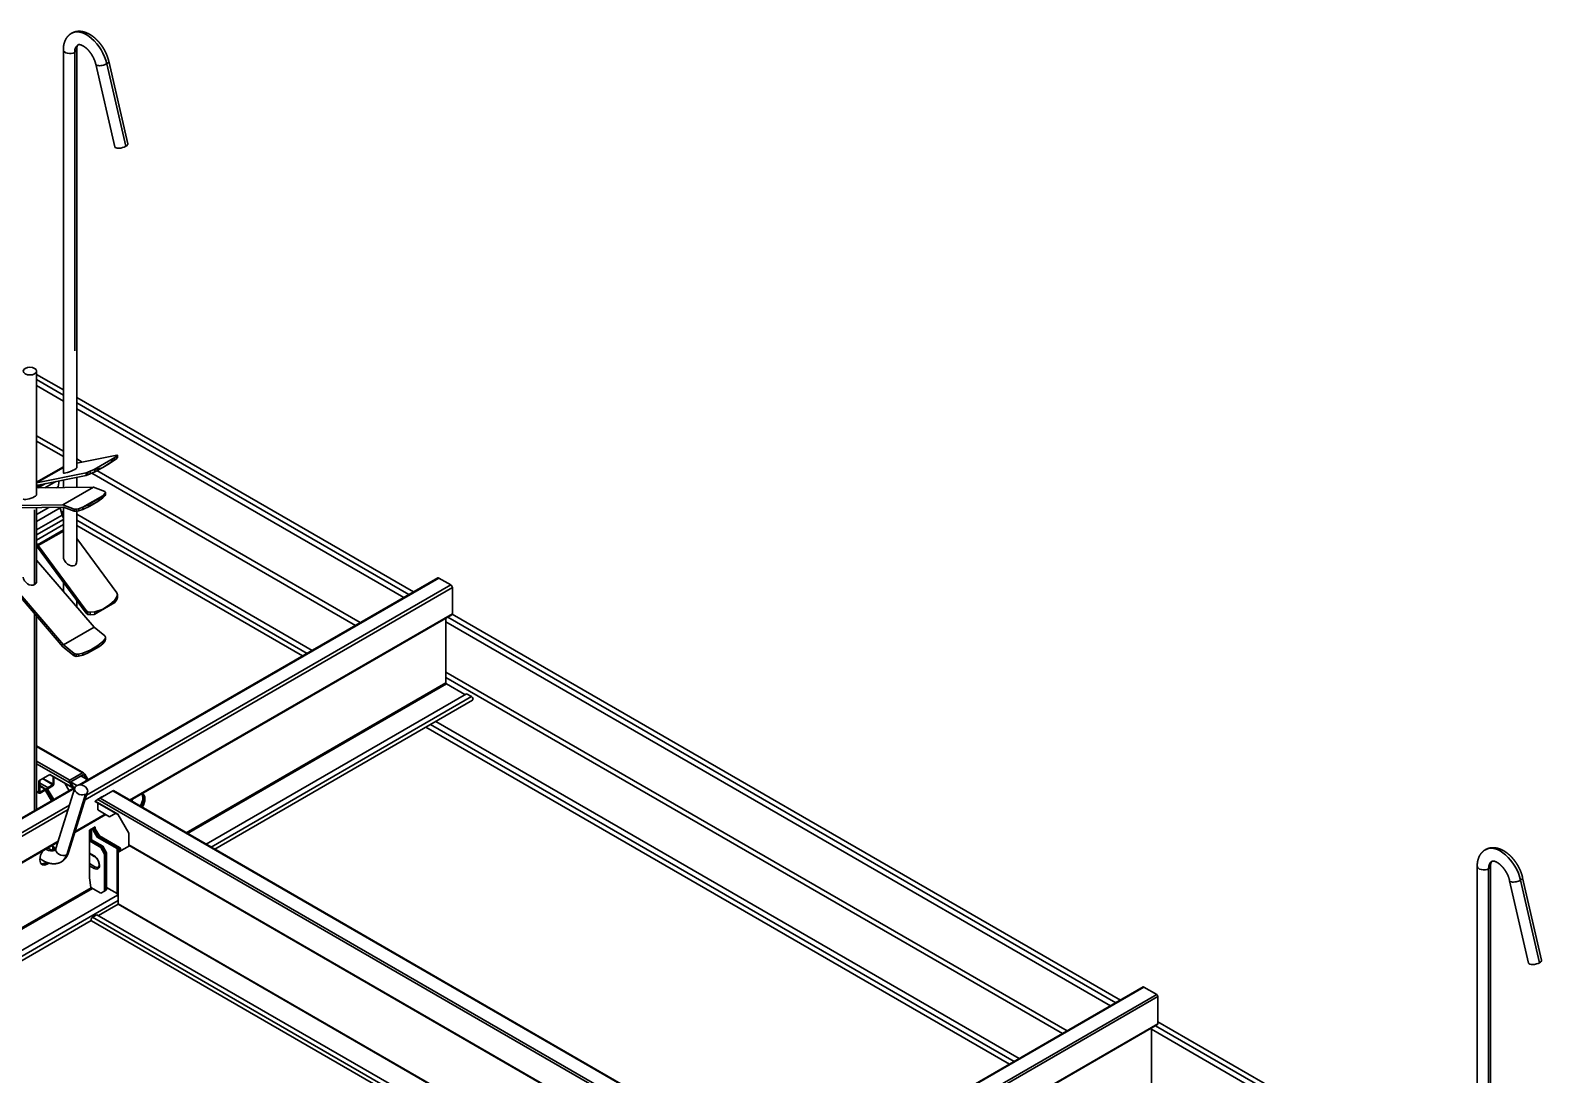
# Model space of a CAD drawing. Header units: millimetres. Extents: x -114 to 1795, y 14 to 1195.
# Drawn here: x 936.9 to 1390.5, y 636.9 to 950.3 of the extents above; entities that cross this region are included whole.
import ezdxf

# ---------------------------------------------------------------- set-up
doc = ezdxf.new("R2010")
doc.units = ezdxf.units.MM
doc.layers.add('AM_VIS', color=7, linetype='Continuous', lineweight=30)

msp = doc.modelspace()

# ---------------------------------------------------------------- linework, layer by layer
at = {"layer": 'AM_VIS'}
for p, q in [((946.87, 817.51), (946.87, 944.49)), ((950.29, 854.18), (950.29, 943.67)), ((950.87, 819.07), (950.87, 944.49)), ((956.61, 940.12), (962.29, 915.37)), ((959.91, 940.26), (965.59, 915.51)), ((960.5, 941.02), (966.19, 916.26)), ((938.85, 848.06), (938.85, 810.96)), ((938.85, 847.09), (946.87, 842.46)), ((938.85, 845.51), (946.87, 840.88)), ((938.85, 843.71), (946.87, 839.08)), ((950.87, 840.15), (1051.93, 781.8)), ((950.87, 838.57), (1050.56, 781.02)), ((950.87, 836.77), (1049, 780.12)), ((946.87, 824.05), (938.85, 828.68)), ((938.85, 827.04), (946.87, 822.41)), ((950.87, 820.42), (962.92, 822.85)), ((952.56, 820.76), (950.87, 821.74)), ((962.36, 822.18), (956.12, 818.58)), ((962.27, 821.99), (960.77, 820.39)), ((960.77, 820.36), (962.27, 821.32)), ((962.36, 822.18), (962.27, 821.99)), ((962.27, 821.99), (962.27, 821.32)), ((962.27, 821.32), (962.94, 821.84)), ((962.94, 822.63), (962.36, 822.18)), ((962.92, 822.85), (963.09, 822.82)), ((963.09, 822.82), (962.94, 822.63)), ((962.94, 822.63), (962.94, 821.84)), ((962.94, 821.84), (963.09, 822.03)), ((963.09, 822.82), (963.09, 822.03)), ((946.87, 819.32), (938.85, 814.69)), ((946.87, 819.18), (938.85, 814.55)), ((953.72, 817.54), (938.85, 814.54)), ((953.72, 816.75), (939.34, 813.85)), ((954.25, 817.71), (953.72, 817.54)), ((953.72, 817.54), (953.72, 816.75)), ((953.72, 816.75), (954.25, 816.92)), ((954.96, 818.02), (954.25, 817.71)), ((954.25, 817.71), (954.25, 816.92)), ((954.25, 816.92), (954.96, 817.23)), ((956.12, 818.58), (954.96, 818.02)), ((954.96, 818.02), (954.96, 817.23)), ((954.96, 817.23), (956.31, 817.88)), ((955.44, 817.46), (1034.57, 771.78)), ((956.31, 818.55), (956.12, 818.58)), ((958.49, 819.04), (956.31, 818.55)), ((956.31, 817.88), (958.49, 819.04)), ((956.31, 818.55), (956.31, 817.88)), ((1035.98, 772.6), (956.95, 818.22)), ((958.68, 819.15), (958.49, 819.04)), ((960.77, 820.39), (958.68, 819.15)), ((958.68, 819.15), (960.77, 820.36)), ((960.77, 820.39), (960.77, 820.36)), ((940.23, 814.03), (938.85, 813.24)), ((939.25, 813.84), (938.85, 813.61)), ((938.85, 813.7), (939.15, 813.82)), ((955.89, 813.23), (938.85, 812.99)), ((939.15, 813.82), (939.34, 813.85)), ((941.54, 814.3), (939.28, 812.99)), ((944.66, 814.93), (941.36, 813.02)), ((945.33, 813.38), (944.8, 813.07)), ((945.33, 813.38), (945.32, 813.08)), ((945.6, 815.12), (945.33, 813.38)), ((955.89, 813.23), (946.7, 807.92)), ((946.87, 813.1), (946.87, 815.37)), ((950.87, 813.16), (950.87, 816.18)), ((955.89, 813.23), (959.36, 811.97)), ((959.36, 811.97), (959.53, 811.74)), ((927.03, 807.64), (946.7, 807.92)), ((950.16, 806.66), (946.7, 807.92)), ((952.75, 807.24), (958.71, 810.68)), ((954.14, 807.85), (952.75, 807.24)), ((952.75, 806.58), (954.84, 807.54)), ((957.71, 809.91), (954.14, 807.85)), ((954.84, 807.62), (954.14, 807.85)), ((954.84, 807.62), (957.21, 808.98)), ((957.21, 808.91), (954.84, 807.54)), ((954.84, 807.54), (954.84, 807.62)), ((957.21, 808.91), (958.71, 810.02)), ((957.71, 809.91), (957.21, 808.98)), ((957.21, 808.98), (957.21, 808.91)), ((958.71, 810.68), (957.71, 809.91)), ((959.38, 811.39), (958.71, 810.68)), ((958.71, 810.02), (959.38, 810.72)), ((958.71, 810.68), (958.71, 810.02)), ((959.53, 811.74), (959.38, 811.39)), ((959.38, 811.39), (959.38, 810.72)), ((959.38, 810.72), (959.53, 811.08)), ((959.53, 811.74), (959.53, 811.08)), ((927.32, 806.91), (946.89, 807.19)), ((938.26, 806.41), (938.26, 784.01)), ((942.47, 807.13), (938.85, 805.04)), ((938.85, 807.08), (938.85, 785.07)), ((945.87, 807.02), (938.85, 802.97)), ((946.52, 804.84), (938.85, 800.41)), ((946.87, 803.57), (938.85, 798.94)), ((945.84, 807.18), (945.87, 807.02)), ((945.87, 807.02), (946.52, 804.84)), ((946.17, 806.02), (946.87, 805.62)), ((946.52, 804.84), (946.87, 803.96)), ((946.83, 804.06), (946.87, 804.04)), ((946.87, 792.45), (946.87, 807.19)), ((946.89, 807.19), (950.16, 806)), ((950.69, 806.64), (950.16, 806.66)), ((950.16, 806.66), (950.16, 806)), ((950.16, 806), (950.69, 805.97)), ((951.4, 806.78), (950.69, 806.64)), ((950.69, 806.64), (950.69, 805.97)), ((950.69, 805.97), (951.4, 806.12)), ((950.87, 790.9), (950.87, 806.01)), ((950.87, 805.1), (1021.58, 764.28)), ((950.87, 803.31), (1020.02, 763.38)), ((952.75, 807.24), (951.4, 806.78)), ((951.4, 806.78), (951.4, 806.12)), ((951.4, 806.12), (952.75, 806.58)), ((952.75, 807.24), (952.75, 806.58)), ((946.87, 802), (938.85, 797.37)), ((946.87, 800.44), (939.15, 795.98)), ((946.87, 800.06), (939.34, 795.71)), ((950.87, 801.73), (1018.66, 762.59)), ((939.15, 795.98), (938.85, 796.44)), ((938.85, 795.59), (953.72, 775.42)), ((939.34, 795.71), (939.15, 795.98)), ((953.72, 776.21), (939.34, 795.71)), ((950.87, 797.85), (962.92, 781.51)), ((938.85, 791.35), (956.08, 771.21)), ((946.7, 765.38), (927.03, 788.37)), ((946.89, 765.9), (927.32, 788.77)), ((946.87, 781.97), (946.87, 784.71)), ((1059.21, 786.01), (951.63, 723.9)), ((1059.55, 785.98), (952.03, 723.9)), ((1059.55, 785.98), (1063.13, 783.91)), ((1063.6, 783.09), (953.39, 719.46)), ((1063.13, 783.91), (953.81, 720.79)), ((962.94, 780.31), (962.27, 779.27)), ((962.92, 781.51), (963.09, 780.94)), ((963.09, 780.94), (962.94, 780.31)), ((962.94, 780.31), (962.94, 779.52)), ((962.94, 779.52), (963.09, 780.15)), ((963.09, 780.94), (963.09, 780.15)), ((1063.6, 783.09), (1063.6, 775.28)), ((950.87, 777.3), (950.87, 779.29)), ((953.72, 776.21), (953.72, 775.42)), ((954.25, 775.84), (953.72, 776.21)), ((954.96, 775.7), (954.25, 775.84)), ((954.25, 775.84), (954.25, 775.05)), ((956.31, 775.83), (954.96, 775.7)), ((954.96, 775.7), (954.96, 774.91)), ((962.36, 778.63), (956.12, 775.02)), ((956.31, 775.16), (958.49, 776.57)), ((958.49, 776.57), (956.31, 775.83)), ((956.31, 775.83), (956.31, 775.16)), ((958.68, 776.67), (958.49, 776.57)), ((960.77, 777.9), (958.68, 776.67)), ((958.68, 776.67), (960.77, 777.88)), ((962.27, 779.27), (960.77, 777.9)), ((960.77, 777.88), (962.27, 778.6)), ((960.77, 777.9), (960.77, 777.88)), ((962.27, 779.27), (962.27, 778.6)), ((962.27, 778.6), (962.36, 778.63)), ((962.36, 778.63), (962.94, 779.52)), ((938.26, 775.25), (938.26, 716.18)), ((938.85, 774.56), (938.85, 716.52)), ((956.08, 771.21), (946.89, 765.9)), ((953.72, 775.42), (954.25, 775.05)), ((954.25, 775.05), (954.96, 774.91)), ((954.96, 774.91), (956.12, 775.02)), ((956.08, 771.21), (959.36, 768.62)), ((956.12, 775.02), (956.31, 775.16)), ((1063.6, 775.28), (966.76, 719.37)), ((1063.46, 774.98), (966.95, 719.26)), ((1061.66, 773.93), (1061.66, 754.52)), ((1061.66, 772.81), (1261.14, 657.64)), ((1062.24, 774.27), (1262.69, 658.54)), ((1063.56, 775.09), (1264.06, 659.33)), ((958.71, 766.92), (957.21, 765.7)), ((959.38, 767.77), (958.71, 766.92)), ((958.71, 766.26), (959.38, 767.1)), ((958.71, 766.92), (958.71, 766.26)), ((959.36, 768.62), (959.53, 768.24)), ((959.53, 768.24), (959.38, 767.77)), ((959.38, 767.77), (959.38, 767.1)), ((959.38, 767.1), (959.53, 767.58)), ((959.53, 768.24), (959.53, 767.58)), ((946.7, 765.38), (950.16, 762.65)), ((950.16, 763.31), (946.89, 765.9)), ((950.69, 763.14), (950.16, 763.31)), ((950.16, 763.31), (950.16, 762.65)), ((950.16, 762.65), (950.69, 762.47)), ((951.4, 763.16), (950.69, 763.14)), ((950.69, 763.14), (950.69, 762.47)), ((950.69, 762.47), (951.4, 762.5)), ((952.75, 763.48), (951.4, 763.16)), ((951.4, 763.16), (951.4, 762.5)), ((951.4, 762.5), (952.75, 762.81)), ((954.93, 764.37), (952.75, 763.48)), ((952.75, 763.48), (952.75, 762.81)), ((952.75, 762.81), (954.14, 763.42)), ((954.14, 763.42), (957.71, 765.48)), ((954.14, 763.42), (954.93, 764.37)), ((955.12, 764.48), (954.93, 764.37)), ((957.21, 765.7), (955.12, 764.48)), ((955.12, 764.48), (957.21, 765.63)), ((957.21, 765.7), (957.21, 765.63)), ((957.21, 765.63), (957.71, 765.48)), ((957.71, 765.48), (958.71, 766.26)), ((1248.12, 650.12), (1061.66, 757.77)), ((1061.66, 754.52), (983.76, 709.55)), ((1061.85, 754.2), (984.14, 709.33)), ((1061.66, 756.14), (1246.7, 649.31)), ((1061.85, 754.2), (1067.38, 751)), ((1067.84, 751.26), (989.68, 706.13)), ((1069.36, 750.39), (991.2, 705.26)), ((1069.69, 749.29), (992.31, 704.62)), ((1069.36, 750.39), (1067.84, 751.26)), ((1055.69, 741.21), (1230.79, 640.12)), ((1057.06, 742), (1232.15, 640.91)), ((1058.61, 742.9), (1233.71, 641.81)), ((952.97, 727.49), (938.85, 735.64)), ((952.62, 727.52), (938.85, 735.47)), ((948.8, 725.32), (938.85, 731.06)), ((948.8, 724.5), (938.85, 730.25)), ((939.54, 725.17), (942.81, 727.06)), ((943.71, 723.97), (940.59, 725.78)), ((943.78, 724.09), (940.73, 725.86)), ((942.81, 727.06), (949.58, 723.16)), ((942.92, 726.95), (949.67, 723.05)), ((943.78, 724.09), (943.78, 726.45)), ((944.06, 726.29), (944.06, 724.26)), ((948.8, 725.32), (952.62, 727.52)), ((952.9, 727.03), (949.08, 724.83)), ((952.13, 726.58), (953.82, 725.61)), ((953.04, 726.95), (952.9, 727.03)), ((953.82, 725.61), (953.04, 726.95)), ((953.33, 727.12), (954.11, 725.77)), ((953.82, 725.61), (954.11, 725.77)), ((950.38, 723.18), (527.37, 478.95)), ((950.27, 722.89), (527.77, 478.95)), ((939.54, 721.64), (938.85, 722.04)), ((939.64, 721.42), (938.85, 721.87)), ((939.54, 721.64), (939.54, 725.17)), ((939.82, 725.33), (939.82, 721.81)), ((942.19, 723.09), (939.82, 724.46)), ((941.66, 722.67), (939.82, 723.73)), ((941.41, 722.65), (939.82, 723.56)), ((939.89, 721.77), (939.82, 721.81)), ((939.89, 721.77), (941.41, 722.65)), ((941.41, 722.32), (939.89, 721.44)), ((941.52, 722.26), (941.41, 722.32)), ((941.47, 722.31), (941.76, 722.48)), ((943.34, 719.11), (941.52, 722.26)), ((941.87, 722.46), (941.76, 722.53)), ((941.8, 722.42), (943.62, 719.27)), ((941.84, 722.52), (942.13, 722.69)), ((943.69, 719.31), (941.87, 722.46)), ((942.16, 722.62), (943.97, 719.48)), ((942.19, 723.09), (943.71, 723.97)), ((943.71, 723.65), (942.19, 722.77)), ((944.62, 704.82), (950.31, 723.01)), ((947.32, 724.41), (948.62, 722.16)), ((948.44, 703.62), (954.13, 721.81)), ((949.58, 723.16), (948.8, 724.5)), ((950.95, 723.71), (949.06, 724.8)), ((950.92, 723.7), (949.06, 724.78)), ((949.08, 724.67), (949.86, 723.32)), ((949.58, 723.16), (949.86, 723.32)), ((961.74, 722.09), (957.92, 719.89)), ((961.74, 722.09), (961.89, 722.18)), ((961.74, 722.09), (1359.11, 492.67)), ((961.89, 722.18), (1359.11, 492.84)), ((948.7, 717.84), (529.55, 475.85)), ((947.89, 702.96), (953.57, 721.15)), ((957.22, 719.48), (956.44, 719.03)), ((956.44, 719.03), (963.2, 715.13)), ((956.46, 718.97), (963.21, 715.07)), ((957.44, 719.72), (957.16, 719.55)), ((957.22, 719.48), (957.92, 719.89)), ((957.22, 719.48), (1359.11, 487.45)), ((957.25, 716.4), (957.25, 718.51)), ((957.58, 719.69), (957.51, 719.73)), ((957.92, 719.89), (1359.11, 488.26)), ((958.24, 720.18), (957.96, 720.02)), ((948.28, 716.51), (529.13, 474.52)), ((959.63, 715.03), (950.33, 709.66)), ((959.43, 715.14), (950.42, 709.94)), ((957.25, 716.4), (960.76, 714.37)), ((960.76, 714.37), (962.59, 715.43)), ((963.2, 715.13), (966.48, 709.45)), ((963.21, 715.07), (963.23, 715.08)), ((954.71, 710.33), (956.47, 711.35)), ((954.71, 696.04), (954.71, 710.33)), ((955.06, 709.91), (954.71, 710.11)), ((954.71, 710.03), (954.99, 709.87)), ((954.99, 709.87), (954.71, 709.7)), ((954.71, 709.7), (954.71, 707.09)), ((954.71, 709.7), (954.71, 709.7)), ((954.8, 710.39), (955.34, 710.07)), ((954.99, 707.25), (954.99, 709.87)), ((955.34, 710.07), (955.06, 709.91)), ((955.06, 709.91), (955.06, 707.3)), ((955.2, 710.15), (955.2, 710.62)), ((955.84, 710.36), (955.29, 710.67)), ((955.34, 707.46), (955.34, 710.07)), ((955.58, 710.83), (956.12, 710.52)), ((956.19, 710.56), (955.65, 710.88)), ((956.12, 710.52), (955.84, 710.36)), ((955.84, 710.36), (957.04, 708.27)), ((955.93, 711.04), (956.47, 710.72)), ((956.12, 711.15), (956.12, 710.93)), ((957.32, 708.44), (956.12, 710.52)), ((956.19, 710.89), (956.19, 711.19)), ((956.47, 710.72), (956.19, 710.56)), ((956.19, 710.56), (957.39, 708.48)), ((956.47, 711.35), (956.47, 710.72)), ((957.68, 708.64), (956.47, 710.72)), ((957.04, 708.27), (957.32, 708.44)), ((957.04, 708.27), (962.98, 704.85)), ((963.26, 705.01), (957.32, 708.44)), ((957.39, 708.48), (957.68, 708.64)), ((957.39, 708.48), (963.49, 704.96)), ((963.77, 705.12), (957.68, 708.64)), ((966.48, 709.45), (966.48, 705.93)), ((945.3, 706.98), (754.62, 596.89)), ((945.22, 706.71), (754.82, 596.78)), ((954.99, 707.25), (954.71, 707.09)), ((954.71, 707.09), (958.1, 705.13)), ((956.09, 702.63), (954.71, 703.43)), ((954.71, 703.3), (956.17, 702.45)), ((958.38, 705.29), (954.99, 707.25)), ((955.34, 707.46), (955.06, 707.3)), ((955.06, 707.3), (958.45, 705.34)), ((958.74, 705.5), (955.34, 707.46)), ((958.38, 705.29), (958.1, 705.13)), ((958.1, 705.13), (959.23, 703.17)), ((959.51, 703.34), (958.38, 705.29)), ((958.74, 705.5), (958.45, 705.34)), ((958.45, 705.34), (959.59, 703.38)), ((959.87, 703.54), (958.74, 705.5)), ((959.23, 703.17), (959.51, 703.34)), ((959.23, 692.07), (959.23, 703.17)), ((959.51, 692.23), (959.51, 703.34)), ((959.87, 703.54), (959.59, 703.38)), ((959.59, 703.38), (959.59, 692.27)), ((959.87, 692.43), (959.87, 703.54)), ((962.98, 704.85), (962.98, 691.29)), ((963.1, 704.68), (963.1, 704.23)), ((963.1, 704.23), (963.1, 690.68)), ((963.33, 690.35), (963.33, 703.91)), ((963.55, 703.78), (963.33, 703.91)), ((963.49, 704.96), (963.49, 704.75)), ((963.5, 704.23), (963.5, 704.68)), ((966.72, 705.62), (963.55, 703.78)), ((963.6, 704.8), (963.6, 704.35)), ((963.6, 704.35), (963.6, 704.08)), ((963.61, 704.07), (963.83, 703.95)), ((963.84, 703.95), (963.84, 704.02)), ((963.9, 703.99), (963.84, 704.02)), ((964, 704.35), (964, 704.8)), ((964.12, 704.19), (964.18, 704.15)), ((966.48, 705.93), (1155.48, 596.81)), ((966.58, 705.7), (1155.34, 596.72)), ((939.97, 701.72), (939.84, 701.8)), ((941.75, 700.69), (941.64, 700.75)), ((956.36, 699.33), (954.71, 700.29)), ((954.71, 700.29), (956.37, 699.33)), ((954.71, 699.65), (956.09, 698.85)), ((956.37, 699.33), (956.36, 699.33)), ((1371.14, 572.56), (1371.14, 699.54)), ((1374.55, 609.23), (1374.55, 698.72)), ((1375.14, 574.12), (1375.14, 699.54)), ((955.13, 693.13), (954.71, 695.99)), ((1380.87, 695.17), (1386.55, 670.42)), ((1384.17, 695.32), (1389.86, 670.56)), ((1384.77, 696.07), (1390.45, 671.31)), ((955.22, 693.07), (771.63, 587.08)), ((955.6, 692.86), (772.01, 586.86)), ((963.1, 690.79), (777.55, 583.66)), ((958.1, 691.41), (955.13, 693.13)), ((959.23, 692.07), (958.1, 691.41)), ((959.51, 692.23), (959.23, 692.07)), ((959.59, 692.27), (959.51, 692.23)), ((959.87, 692.43), (959.59, 692.27)), ((962.98, 691.29), (959.87, 693.09)), ((963.37, 690.33), (963.33, 690.35)), ((963.37, 688.21), (963.37, 690.33)), ((963.37, 689.19), (779.07, 582.78)), ((955.66, 684.21), (956.97, 684.96)), ((956.97, 684.96), (1132.57, 583.58)), ((957.43, 684.7), (963.3, 688.09)), ((963.3, 688.09), (1138.44, 586.97)), ((963.37, 688.21), (1138.58, 587.05)), ((955.24, 683.22), (780.18, 582.14)), ((955.34, 683.11), (1130.16, 582.18)), ((1131.27, 582.82), (955.66, 684.21)), ((1169.77, 604.89), (1270.89, 663.27)), ((1170.13, 604.93), (1271.14, 663.25)), ((1274.95, 661.04), (1271.14, 663.25)), ((1173.94, 602.72), (1274.95, 661.04)), ((1173.94, 601.91), (1275.31, 660.43)), ((1275.31, 652.22), (1275.31, 660.43)), ((1183.1, 598.82), (1275.2, 651.99)), ((1183.21, 599.05), (1275.31, 652.22)), ((1273.36, 631.59), (1273.36, 650.93)), ((1273.36, 650.58), (1359.11, 601.08)), ((1274.62, 651.66), (1359.11, 602.87)), ((1275.31, 652.83), (1359.87, 604.01))]:
    msp.add_line(p, q, dxfattribs=at)
for centre, major_axis, ratio, start_param, end_param in [((953.82, 941.63), (4.5, -7.79), 0.57735, 1.082104, 3.141593), ((948.87, 944.49), (2, 0), 0.57735, 3.141593, 5.497787), ((953.82, 941.63), (2.5, -4.33), 0.57735, 3.141593, 3.926991), ((948.87, 944.49), (2, 0), 0.57735, 5.497787, 6.283185), ((958.55, 940.57), (1.95, 0.45), 0.383322, 3.141593, 3.81685), ((958.55, 940.57), (1.95, 0.45), 0.383322, 3.81685, 5.387647), ((958.55, 940.57), (1.95, 0.45), 0.383322, 5.387647, 6.283185), ((964.24, 915.81), (1.95, 0.45), 0.383322, 5.387647, 6.283185), ((964.24, 915.81), (1.95, 0.45), 0.383322, 3.141593, 5.387647), ((936.85, 848.06), (2, 0), 0.57735, 0.785398, 7.068583), ((948.87, 818.29), (2, 0.8), 0.162502, 3.076409, 5.432603), ((948.87, 818.29), (2, 0.8), 0.162502, 5.432603, 6.218002), ((936.85, 810.37), (1.99, 0.64), 0.257355, 3.059722, 5.415916), ((936.85, 810.37), (1.99, 0.64), 0.257355, 5.415916, 6.201314), ((948.87, 791.67), (1.6, -1.78), 0.673728, 3.786702, 6.142896), ((948.87, 791.67), (1.6, -1.78), 0.673728, 6.142896, 6.928294), ((936.85, 785.66), (1.75, -1.36), 0.709828, 3.645993, 6.002187), ((936.85, 785.66), (1.75, -1.36), 0.709828, 6.002187, 6.787585), ((1059.55, 785.43), (0.334, -0.578), 0.57735, 2.356194, 3.141593), ((1063.13, 783.36), (0.334, -0.578), 0.57735, 0.785398, 2.356194), ((1063.13, 775.56), (0.334, -0.578), 0.57735, 0, 0.785398), ((1061.85, 754.41), (0.134, -0.232), 0.57735, 3.926991, 5.497787), ((1069.36, 749.85), (0.325, -0.563), 0.57735, 0, 2.356194), ((952.97, 726.91), (-0.354, 0.612), 0.57735, 4.712389, 6.283185), ((952.97, 726.91), (-0.071, 0.122), 0.57735, 4.712389, 6.283185), ((939.89, 721.85), (0.25, 0.433), 0.57735, 2.356194, 3.926991), ((939.89, 721.85), (0.05, 0.0866), 0.57735, 2.356194, 3.926991), ((941.41, 722.24), (0.25, 0.433), 0.57735, 5.597963, 7.068583), ((941.41, 722.24), (0.05, 0.0866), 0.57735, 6.021432, 7.068583), ((941.45, 722.22), (-0.071, 0.122), 0.57735, 4.712389, 5.236034), ((941.45, 722.22), (-0.354, 0.612), 0.57735, 4.712389, 4.812564), ((942.19, 722.69), (0.25, 0.433), 0.57735, 0.785398, 2.256019), ((942.23, 722.67), (-0.354, 0.612), 0.57735, 1.470621, 1.570796), ((942.19, 722.69), (0.05, 0.0866), 0.57735, 0.785398, 1.83255), ((942.23, 722.67), (-0.071, 0.122), 0.57735, 1.047151, 1.570796), ((943.71, 724.05), (0.25, 0.433), 0.57735, 3.926991, 5.497787), ((943.71, 724.05), (0.05, 0.0866), 0.57735, 3.926991, 5.497787), ((949.16, 724.71), (-0.354, 0.612), 0.57735, 0, 1.570796), ((949.16, 724.71), (-0.071, 0.122), 0.57735, 0, 1.570796), ((952.22, 722.41), (1.91, -0.6), 0.720924, 2.555485, 5.697078), ((952.22, 722.41), (1.91, -0.6), 0.720924, 5.697078, 8.83867), ((968.42, 718.73), (1.62, 2.81), 0.57735, 4.626802, 6.045011), ((968.71, 718.56), (1.63, 2.81), 0.57735, 4.626802, 6.174184), ((968.78, 718.52), (1.62, 2.81), 0.57735, 4.626802, 6.196047), ((969.06, 718.36), (1.63, 2.81), 0.57735, 4.626802, 6.420499), ((969.06, 718.36), (1.63, 2.81), 0.57735, 1.433483, 1.656383), ((942.12, 702.8), (1.63, 2.81), 0.57735, 1.433483, 2.356194), ((941.8, 708.62), (2.5, -4.33), 0.57735, 5.451295, 6.283185), ((941.48, 703.17), (1.62, 2.81), 0.57735, 5.408403, 6.045011), ((942.12, 702.8), (1.63, 2.81), 0.57735, 5.596016, 6.420499), ((941.77, 703.01), (1.63, 2.81), 0.57735, 5.460248, 6.174184), ((941.84, 702.97), (1.62, 2.81), 0.57735, 5.47789, 6.196047), ((946.53, 704.22), (1.91, -0.6), 0.720924, 3.141593, 5.697078), ((946.53, 704.22), (1.91, -0.6), 0.720924, 5.697078, 6.283185), ((962.7, 704.68), (0.4, 0), 0.57735, 0, 0.785398), ((963.9, 704.23), (0.8, 0), 0.57735, 3.141593, 3.926991), ((962.7, 704.68), (0.8, 0), 0.57735, 0, 0.785398), ((963.2, 704.8), (0.4, 0), 0.57735, 0, 0.785398), ((963.9, 704.23), (0.4, 0), 0.57735, 3.141593, 3.926991), ((964.4, 704.35), (0.8, 0), 0.57735, 3.141593, 3.926991), ((963.2, 704.8), (0.8, 0), 0.57735, 0, 0.785398), ((964.4, 704.35), (0.4, 0), 0.57735, 3.141593, 3.926991), ((966.83, 706.13), (0.25, 0.433), 0.57735, 2.356194, 3.141593), ((1378.08, 696.68), (4.5, -7.79), 0.57735, 1.082104, 3.141593), ((942.12, 702.8), (1.63, 2.81), 0.57735, 2.356194, 4.110761), ((941.48, 703.17), (1.62, 2.81), 0.57735, 3.33868, 4.050054), ((941.77, 703.01), (1.63, 2.81), 0.57735, 3.250594, 4.072272), ((941.84, 702.97), (1.62, 2.81), 0.57735, 3.228731, 4.078979), ((941.8, 708.62), (4.5, -7.79), 0.57735, 0, 0.488692), ((956.36, 702.79), (0.195, 0.338), 0.57735, 2.356194, 3.141593), ((956.09, 700.74), (1.16, -2), 0.57735, 5.497787, 8.63938), ((956.36, 699.01), (0.195, 0.338), 0.57735, 0.785398, 2.356194), ((956.36, 700.9), (0.96, -1.67), 0.57735, 5.497787, 6.283185), ((956.37, 700.91), (0.96, -1.67), 0.57735, 5.497787, 6.279038), ((1373.14, 699.54), (2, 0), 0.57735, 3.141593, 5.497787), ((1378.08, 696.68), (2.5, -4.33), 0.57735, 3.141593, 3.926991), ((1373.14, 699.54), (2, 0), 0.57735, 5.497787, 6.283185), ((1382.82, 695.62), (1.95, 0.45), 0.383322, 3.141593, 3.81685), ((1382.82, 695.62), (1.95, 0.45), 0.383322, 3.81685, 5.387647), ((1382.82, 695.62), (1.95, 0.45), 0.383322, 5.387647, 6.283185), ((962.7, 691.13), (0.4, 0), 0.57735, 0, 0.785398), ((963.9, 690.68), (0.8, 0), 0.57735, 3.141593, 3.926991), ((963.3, 688.17), (0.05, 0.0866), 0.57735, 3.926991, 5.497787), ((955.66, 683.68), (0.325, 0.563), 0.57735, 0.785398, 3.141593), ((1388.5, 670.86), (1.95, 0.45), 0.383322, 5.387647, 6.283185), ((1388.5, 670.86), (1.95, 0.45), 0.383322, 3.141593, 5.387647), ((1271.14, 662.84), (0.25, -0.433), 0.57735, 2.356194, 3.141593), ((1274.95, 660.63), (0.25, -0.433), 0.57735, 0.785398, 2.356194), ((1274.95, 652.43), (0.25, -0.433), 0.57735, 0, 0.785398)]:
    msp.add_ellipse(centre, major_axis=major_axis, ratio=ratio, start_param=start_param, end_param=end_param, dxfattribs=at)
for points, degree, knots in [([(946.87, 944.49), (946.87, 944.65), (946.88, 944.82), (946.89, 944.99), (946.9, 945.15), (946.91, 945.32), (946.93, 945.48), (946.95, 945.64), (946.98, 945.8), (947.01, 945.96), (947.04, 946.12), (947.08, 946.28), (947.12, 946.44), (947.17, 946.6), (947.22, 946.75), (947.27, 946.9), (947.33, 947.06), (947.39, 947.21), (947.46, 947.36), (947.53, 947.5), (947.61, 947.65), (947.69, 947.79), (947.76, 947.91), (947.84, 948.03), (947.93, 948.15), (948.01, 948.27), (948.1, 948.38), (948.2, 948.49), (948.29, 948.6), (948.39, 948.71), (948.5, 948.81), (948.61, 948.91), (948.72, 949), (948.83, 949.1), (948.95, 949.18), (949.07, 949.27), (949.19, 949.35), (949.32, 949.42)], 1, [4.712389, 4.712389, 4.7348289, 4.7572689, 4.7797088, 4.8021488, 4.8245887, 4.8470287, 4.8694686, 4.8919086, 4.9143485, 4.9367885, 4.9592284, 4.9816684, 5.0041083, 5.0265482, 5.0489882, 5.0714281, 5.0938681, 5.116308, 5.138748, 5.1611879, 5.1836279, 5.2032628, 5.2228978, 5.2425327, 5.2621677, 5.2818026, 5.3014376, 5.3210726, 5.3407075, 5.3603425, 5.3799774, 5.3996124, 5.4192473, 5.4388823, 5.4585172, 5.4781522, 5.4977871, 5.4977871]), ([(949.32, 949.42), (949.45, 949.49), (949.58, 949.56), (949.71, 949.62), (949.84, 949.68), (949.98, 949.73), (950.11, 949.78), (950.25, 949.82), (950.39, 949.86), (950.53, 949.9), (950.67, 949.93), (950.81, 949.95), (950.95, 949.98), (951.1, 949.99), (951.24, 950.01), (951.38, 950.01), (951.53, 950.02), (951.67, 950.02), (951.81, 950.02), (951.96, 950.01), (952.1, 950), (952.24, 949.98), (952.38, 949.96), (952.52, 949.94), (952.67, 949.91), (952.8, 949.88), (952.96, 949.85), (953.12, 949.8), (953.28, 949.76), (953.43, 949.71), (953.59, 949.66), (953.74, 949.6), (953.89, 949.54), (954.04, 949.47), (954.19, 949.4), (954.34, 949.33), (954.49, 949.26), (954.64, 949.18), (954.78, 949.1), (954.93, 949.02), (955.09, 948.92), (955.25, 948.81), (955.41, 948.71), (955.57, 948.6), (955.72, 948.48), (955.88, 948.36), (956.03, 948.24), (956.18, 948.12), (956.33, 947.99), (956.48, 947.86), (956.63, 947.73), (956.77, 947.59), (956.91, 947.45), (957.05, 947.31), (957.19, 947.16), (957.33, 947.01), (957.47, 946.86), (957.6, 946.71), (957.73, 946.55), (957.86, 946.39), (957.99, 946.23), (958.11, 946.07), (958.24, 945.9), (958.36, 945.74), (958.48, 945.57), (958.59, 945.4), (958.7, 945.22), (958.82, 945.05), (958.92, 944.87), (959.03, 944.7), (959.13, 944.52), (959.23, 944.34), (959.33, 944.16), (959.42, 943.97), (959.51, 943.79), (959.6, 943.61), (959.68, 943.42), (959.77, 943.23), (959.85, 943.05), (959.92, 942.86), (960, 942.67), (960.07, 942.48), (960.13, 942.3), (960.19, 942.12), (960.25, 941.93), (960.31, 941.75), (960.36, 941.57), (960.41, 941.38), (960.46, 941.2), (960.5, 941.02)], 1, [5.497787, 5.497787, 5.517139, 5.536491, 5.555842, 5.575194, 5.594546, 5.613898, 5.633249, 5.652601, 5.671953, 5.691305, 5.710656, 5.730008, 5.749664, 5.76932, 5.788975, 5.808631, 5.828287, 5.847942, 5.867598, 5.887254, 5.906909, 5.926565, 5.946221, 5.965876, 5.985532, 6.007964, 6.030396, 6.052828, 6.07526, 6.097692, 6.120124, 6.142556, 6.164988, 6.18742, 6.209853, 6.232285, 6.254717, 6.277149, 6.299581, 6.324998, 6.350416, 6.375834, 6.401252, 6.42667, 6.452087, 6.477505, 6.502923, 6.528341, 6.553759, 6.579176, 6.604594, 6.630012, 6.65543, 6.680892, 6.706353, 6.731815, 6.757277, 6.782739, 6.808201, 6.833662, 6.859124, 6.884586, 6.910048, 6.93551, 6.960972, 6.986433, 7.011895, 7.037073, 7.062251, 7.087428, 7.112606, 7.137784, 7.162962, 7.188139, 7.213317, 7.238495, 7.263673, 7.28885, 7.314028, 7.339206, 7.364384, 7.388495, 7.412607, 7.436718, 7.46083, 7.484941, 7.509053, 7.533164, 7.557276, 7.557276]), ([(950.87, 944.49), (950.87, 944.59), (950.88, 944.69), (950.88, 944.79), (950.89, 944.88), (950.9, 944.97), (950.91, 945.05), (950.92, 945.13), (950.94, 945.21), (950.95, 945.28), (950.97, 945.35), (950.99, 945.42), (951.01, 945.48), (951.03, 945.53), (951.05, 945.58), (951.07, 945.63), (951.09, 945.68), (951.11, 945.72), (951.13, 945.75), (951.15, 945.78), (951.17, 945.81), (951.19, 945.84), (951.21, 945.86), (951.22, 945.88), (951.24, 945.9), (951.26, 945.91), (951.27, 945.93), (951.29, 945.94), (951.31, 945.95), (951.32, 945.96)], 1, [4.712389, 4.712389, 4.7385689, 4.7647489, 4.7909288, 4.8171087, 4.8432887, 4.8694686, 4.8956486, 4.9218285, 4.9480084, 4.9741884, 5.0003683, 5.0265482, 5.0527282, 5.0789081, 5.1050881, 5.131268, 5.1574479, 5.1836279, 5.2098078, 5.2359878, 5.2621677, 5.2883476, 5.3145276, 5.3407075, 5.3721234, 5.4035394, 5.4349553, 5.4663712, 5.4977871, 5.4977871]), ([(951.32, 945.96), (951.36, 945.98), (951.4, 945.99), (951.46, 946.01), (951.54, 946.02), (951.64, 946.02), (951.77, 946.01), (951.82, 946), (951.89, 945.99), (951.95, 945.98), (952.02, 945.96), (952.09, 945.94), (952.17, 945.91), (952.24, 945.89), (952.33, 945.86), (952.41, 945.82), (952.5, 945.78), (952.58, 945.74), (952.66, 945.7), (952.75, 945.65), (952.84, 945.6), (952.93, 945.55), (953.02, 945.49), (953.11, 945.43), (953.2, 945.37), (953.29, 945.3), (953.39, 945.23), (953.49, 945.16), (953.59, 945.08), (953.69, 944.99), (953.79, 944.91), (953.88, 944.81), (953.98, 944.72), (954.08, 944.62), (954.18, 944.52), (954.28, 944.42), (954.38, 944.32), (954.47, 944.21), (954.56, 944.11), (954.65, 944), (954.74, 943.89), (954.83, 943.78), (954.92, 943.67), (955, 943.55), (955.09, 943.44), (955.17, 943.32), (955.25, 943.2), (955.33, 943.07), (955.41, 942.95), (955.49, 942.82), (955.56, 942.69), (955.64, 942.56), (955.71, 942.43), (955.78, 942.3), (955.85, 942.17), (955.92, 942.03), (955.98, 941.9), (956.04, 941.77), (956.1, 941.63), (956.16, 941.5), (956.21, 941.36), (956.27, 941.23), (956.31, 941.1), (956.36, 940.96), (956.41, 940.83), (956.45, 940.7), (956.49, 940.57), (956.53, 940.44), (956.56, 940.31), (956.59, 940.18), (956.61, 940.12)], 1, [5.497787, 5.497787, 5.566437, 5.635086, 5.703736, 5.772386, 5.841035, 5.909685, 5.937261, 5.964837, 5.992413, 6.019989, 6.047565, 6.075142, 6.102718, 6.130294, 6.15787, 6.185446, 6.211042, 6.236638, 6.262234, 6.28783, 6.313426, 6.339022, 6.364618, 6.390214, 6.41581, 6.441406, 6.467995, 6.494584, 6.521172, 6.547761, 6.57435, 6.600938, 6.627527, 6.654116, 6.680705, 6.707293, 6.732412, 6.757531, 6.78265, 6.807769, 6.832887, 6.858006, 6.883125, 6.908244, 6.933362, 6.958481, 6.9836, 7.009191, 7.034782, 7.060374, 7.085965, 7.111556, 7.137147, 7.162739, 7.18833, 7.213921, 7.239512, 7.265104, 7.290574, 7.316045, 7.341515, 7.366986, 7.392457, 7.417927, 7.443398, 7.468868, 7.494339, 7.519809, 7.54528, 7.557276, 7.557276]), ([(942.92, 726.95), (942.91, 726.95), (942.9, 726.96), (942.86, 726.98), (942.85, 727), (942.83, 727.02), (942.82, 727.03), (942.82, 727.05), (942.81, 727.05), (942.81, 727.06)], 3, [0.899618, 0.899618, 0.899618, 0.899618, 0.9170044, 0.9170044, 0.9585022, 0.9585022, 0.9792511, 0.9792511, 1, 1, 1, 1]), ([(954, 725.27), (954.02, 725.33), (954.03, 725.39), (954.06, 725.52), (954.08, 725.58), (954.09, 725.67), (954.1, 725.69), (954.1, 725.72), (954.1, 725.73), (954.1, 725.75), (954.11, 725.76), (954.11, 725.77)], 3, [0.7757608, 0.7757608, 0.7757608, 0.7757608, 0.8340087, 0.8340087, 0.9170044, 0.9170044, 0.9585022, 0.9585022, 0.9792511, 0.9792511, 1, 1, 1, 1]), ([(949.97, 722.94), (949.91, 722.96), (949.86, 722.97), (949.74, 723.02), (949.68, 723.04), (949.62, 723.08), (949.61, 723.1), (949.59, 723.13), (949.58, 723.14), (949.58, 723.16)], 3, [0.7757608, 0.7757608, 0.7757608, 0.7757608, 0.8340087, 0.8340087, 0.9170044, 0.9170044, 0.9585022, 0.9585022, 1, 1, 1, 1]), ([(950.26, 723.1), (950.19, 723.12), (950.14, 723.14), (950.02, 723.18), (949.96, 723.2), (949.9, 723.25), (949.89, 723.26), (949.87, 723.28), (949.87, 723.29), (949.86, 723.3), (949.86, 723.31), (949.86, 723.32)], 3, [0.7757608, 0.7757608, 0.7757608, 0.7757608, 0.8340087, 0.8340087, 0.9170044, 0.9170044, 0.9585022, 0.9585022, 0.9792511, 0.9792511, 1, 1, 1, 1]), ([(953.72, 725.1), (953.73, 725.16), (953.75, 725.22), (953.78, 725.35), (953.8, 725.42), (953.81, 725.5), (953.82, 725.53), (953.82, 725.57), (953.82, 725.59), (953.82, 725.61)], 3, [0.7757608, 0.7757608, 0.7757608, 0.7757608, 0.8340087, 0.8340087, 0.9170044, 0.9170044, 0.9585022, 0.9585022, 1, 1, 1, 1]), ([(956.46, 718.97), (956.46, 718.97), (956.46, 718.97), (956.45, 718.98), (956.45, 718.98), (956.44, 719), (956.44, 719), (956.44, 719.02), (956.44, 719.02), (956.44, 719.03)], 3, [0.899618, 0.899618, 0.899618, 0.899618, 0.9170044, 0.9170044, 0.9585022, 0.9585022, 0.9792511, 0.9792511, 1, 1, 1, 1]), ([(957.16, 719.55), (957.13, 719.54), (957.09, 719.5), (956.98, 719.41), (956.92, 719.34), (956.85, 719.27), (956.85, 719.27), (956.85, 719.27)], 3, [0.2113249, 0.2113249, 0.2113249, 0.2113249, 0.3323425, 0.3323425, 0.4976429, 0.4976429, 0.5, 0.5, 0.5, 0.5]), ([(957.51, 719.73), (957.5, 719.74), (957.49, 719.74), (957.44, 719.72), (957.38, 719.68), (957.27, 719.57), (957.2, 719.5), (957.13, 719.43), (957.13, 719.43), (957.13, 719.43)], 3, [0.100382, 0.100382, 0.100382, 0.100382, 0.1679531, 0.1679531, 0.3323425, 0.3323425, 0.4976429, 0.4976429, 0.5, 0.5, 0.5, 0.5]), ([(957.61, 719.71), (957.61, 719.71), (957.61, 719.72), (957.61, 719.74), (957.62, 719.75), (957.63, 719.77), (957.65, 719.79), (957.71, 719.85), (957.76, 719.9), (957.98, 720.03), (958.17, 720.14), (958.62, 720.36), (958.88, 720.47), (959.14, 720.59), (959.14, 720.59), (959.14, 720.59)], 3, [0, 0, 0, 0, 0.0209941, 0.0209941, 0.0419883, 0.0419883, 0.0839766, 0.0839766, 0.1679531, 0.1679531, 0.3323425, 0.3323425, 0.4976429, 0.4976429, 0.5, 0.5, 0.5, 0.5]), ([(958.24, 720.18), (958.37, 720.25), (958.52, 720.33), (958.91, 720.52), (959.16, 720.64), (959.42, 720.75), (959.42, 720.76), (959.43, 720.76)], 3, [0.2113249, 0.2113249, 0.2113249, 0.2113249, 0.3323425, 0.3323425, 0.4976429, 0.4976429, 0.5, 0.5, 0.5, 0.5]), ([(963.21, 715.07), (963.21, 715.07), (963.21, 715.07), (963.21, 715.07), (963.21, 715.08), (963.2, 715.09), (963.2, 715.1), (963.2, 715.11), (963.2, 715.12), (963.2, 715.13)], 3, [0.880792, 0.880792, 0.880792, 0.880792, 0.9170044, 0.9170044, 0.9585022, 0.9585022, 0.9792511, 0.9792511, 1, 1, 1, 1]), ([(942.26, 705), (942.26, 705), (942.36, 704.92), (942.46, 704.85), (942.56, 704.79), (942.65, 704.73), (942.75, 704.67), (942.84, 704.62), (942.93, 704.57), (943.02, 704.52), (943.1, 704.48), (943.18, 704.44), (943.26, 704.41), (943.34, 704.38), (943.41, 704.35), (943.49, 704.33), (943.55, 704.31), (943.62, 704.29), (943.68, 704.27), (943.74, 704.26), (943.8, 704.25), (943.86, 704.24), (943.91, 704.24), (943.96, 704.24), (944, 704.23), (944.04, 704.23), (944.08, 704.24), (944.11, 704.24), (944.14, 704.24), (944.17, 704.25), (944.2, 704.25), (944.22, 704.26), (944.25, 704.27), (944.27, 704.28), (944.28, 704.28), (944.3, 704.29)], 1, [2.9907354, 2.9907354, 2.9923269, 3.0191163, 3.0459058, 3.0726952, 3.0994846, 3.126274, 3.1530635, 3.1798529, 3.2066423, 3.2323152, 3.2579881, 3.283661, 3.3093339, 3.3350068, 3.3606797, 3.3863526, 3.4120255, 3.4376984, 3.4633713, 3.4899506, 3.51653, 3.5431093, 3.5696886, 3.5962679, 3.6228473, 3.6494266, 3.6760059, 3.7025852, 3.7291646, 3.7621356, 3.7951067, 3.8280777, 3.8610487, 3.8940198, 3.9269908, 3.9269908]), ([(944.3, 704.29), (944.32, 704.31), (944.35, 704.33), (944.37, 704.34), (944.39, 704.36), (944.41, 704.38), (944.43, 704.41), (944.45, 704.44), (944.47, 704.48), (944.49, 704.51), (944.51, 704.54), (944.53, 704.58), (944.55, 704.62), (944.57, 704.66), (944.59, 704.71), (944.61, 704.76), (944.62, 704.82)], 1, [3.9269908, 3.9269908, 3.97586, 4.0247293, 4.0573087, 4.0898882, 4.1224677, 4.1550472, 4.1876267, 4.2202061, 4.2446407, 4.2690754, 4.29351, 4.3179446, 4.3423792, 4.3668138, 4.3912484, 4.415683, 4.415683]), ([(1371.14, 699.54), (1371.14, 699.71), (1371.14, 699.87), (1371.15, 700.04), (1371.16, 700.2), (1371.18, 700.37), (1371.2, 700.53), (1371.22, 700.69), (1371.24, 700.85), (1371.27, 701.01), (1371.31, 701.17), (1371.34, 701.33), (1371.39, 701.49), (1371.43, 701.65), (1371.48, 701.8), (1371.54, 701.96), (1371.59, 702.11), (1371.66, 702.26), (1371.72, 702.41), (1371.8, 702.55), (1371.87, 702.7), (1371.95, 702.84), (1372.03, 702.96), (1372.11, 703.08), (1372.19, 703.2), (1372.28, 703.32), (1372.37, 703.43), (1372.46, 703.54), (1372.56, 703.65), (1372.66, 703.76), (1372.76, 703.86), (1372.87, 703.96), (1372.98, 704.05), (1373.1, 704.15), (1373.21, 704.23), (1373.33, 704.32), (1373.46, 704.4), (1373.58, 704.47)], 1, [4.712389, 4.712389, 4.7348289, 4.7572689, 4.7797088, 4.8021488, 4.8245887, 4.8470287, 4.8694686, 4.8919086, 4.9143485, 4.9367885, 4.9592284, 4.9816684, 5.0041083, 5.0265482, 5.0489882, 5.0714281, 5.0938681, 5.116308, 5.138748, 5.1611879, 5.1836279, 5.2032628, 5.2228978, 5.2425327, 5.2621677, 5.2818026, 5.3014376, 5.3210726, 5.3407075, 5.3603425, 5.3799774, 5.3996124, 5.4192473, 5.4388823, 5.4585172, 5.4781522, 5.4977871, 5.4977871]), ([(1373.58, 704.47), (1373.71, 704.55), (1373.84, 704.61), (1373.97, 704.67), (1374.11, 704.73), (1374.24, 704.78), (1374.38, 704.83), (1374.51, 704.88), (1374.65, 704.91), (1374.79, 704.95), (1374.93, 704.98), (1375.07, 705.01), (1375.22, 705.03), (1375.36, 705.04), (1375.5, 705.06), (1375.65, 705.07), (1375.79, 705.07), (1375.94, 705.07), (1376.08, 705.07), (1376.22, 705.06), (1376.36, 705.05), (1376.51, 705.03), (1376.65, 705.01), (1376.79, 704.99), (1376.93, 704.96), (1377.07, 704.93), (1377.23, 704.9), (1377.38, 704.86), (1377.54, 704.81), (1377.7, 704.76), (1377.85, 704.71), (1378, 704.65), (1378.16, 704.59), (1378.31, 704.52), (1378.46, 704.46), (1378.61, 704.38), (1378.75, 704.31), (1378.9, 704.23), (1379.05, 704.15), (1379.19, 704.07), (1379.35, 703.97), (1379.51, 703.86), (1379.67, 703.76), (1379.83, 703.65), (1379.99, 703.53), (1380.14, 703.42), (1380.29, 703.3), (1380.45, 703.17), (1380.6, 703.04), (1380.74, 702.91), (1380.89, 702.78), (1381.03, 702.64), (1381.18, 702.5), (1381.32, 702.36), (1381.46, 702.21), (1381.6, 702.07), (1381.73, 701.91), (1381.86, 701.76), (1382, 701.6), (1382.13, 701.45), (1382.25, 701.28), (1382.38, 701.12), (1382.5, 700.96), (1382.62, 700.79), (1382.74, 700.62), (1382.86, 700.45), (1382.97, 700.27), (1383.08, 700.1), (1383.19, 699.92), (1383.29, 699.75), (1383.39, 699.57), (1383.49, 699.39), (1383.59, 699.21), (1383.68, 699.03), (1383.77, 698.84), (1383.86, 698.66), (1383.95, 698.47), (1384.03, 698.29), (1384.11, 698.1), (1384.19, 697.91), (1384.26, 697.72), (1384.33, 697.53), (1384.4, 697.35), (1384.46, 697.17), (1384.52, 696.98), (1384.57, 696.8), (1384.63, 696.62), (1384.68, 696.43), (1384.72, 696.25), (1384.77, 696.07)], 1, [5.497787, 5.497787, 5.517139, 5.536491, 5.555842, 5.575194, 5.594546, 5.613898, 5.633249, 5.652601, 5.671953, 5.691305, 5.710656, 5.730008, 5.749664, 5.76932, 5.788975, 5.808631, 5.828287, 5.847942, 5.867598, 5.887254, 5.906909, 5.926565, 5.946221, 5.965876, 5.985532, 6.007964, 6.030396, 6.052828, 6.07526, 6.097692, 6.120124, 6.142556, 6.164988, 6.18742, 6.209853, 6.232285, 6.254717, 6.277149, 6.299581, 6.324998, 6.350416, 6.375834, 6.401252, 6.42667, 6.452087, 6.477505, 6.502923, 6.528341, 6.553759, 6.579176, 6.604594, 6.630012, 6.65543, 6.680892, 6.706353, 6.731815, 6.757277, 6.782739, 6.808201, 6.833662, 6.859124, 6.884586, 6.910048, 6.93551, 6.960972, 6.986433, 7.011895, 7.037073, 7.062251, 7.087428, 7.112606, 7.137784, 7.162962, 7.188139, 7.213317, 7.238495, 7.263673, 7.28885, 7.314028, 7.339206, 7.364384, 7.388495, 7.412607, 7.436718, 7.46083, 7.484941, 7.509053, 7.533164, 7.557276, 7.557276]), ([(939.84, 701.82), (939.85, 701.81), (940, 701.69), (940.16, 701.58), (940.32, 701.47), (940.48, 701.37), (940.65, 701.27), (940.81, 701.17), (940.98, 701.08), (941.14, 700.99), (941.31, 700.9), (941.48, 700.82), (941.66, 700.75), (941.83, 700.68), (942, 700.61), (942.18, 700.55), (942.34, 700.49), (942.51, 700.45), (942.68, 700.4), (942.84, 700.36), (943.01, 700.33), (943.18, 700.3), (943.35, 700.28), (943.52, 700.26), (943.7, 700.24), (943.87, 700.24), (944.04, 700.23), (944.22, 700.24), (944.39, 700.25), (944.57, 700.26), (944.72, 700.28), (944.87, 700.31), (945.01, 700.34), (945.16, 700.37), (945.31, 700.41), (945.46, 700.46), (945.6, 700.51), (945.75, 700.56), (945.89, 700.62), (946.03, 700.68), (946.17, 700.75), (946.3, 700.83)], 1, [2.988443, 2.988443, 2.989565, 3.015186, 3.0408069, 3.0664279, 3.0920488, 3.1176698, 3.1432908, 3.1689117, 3.1945327, 3.2201537, 3.2457746, 3.2713956, 3.2970165, 3.3226375, 3.3482585, 3.3719936, 3.3957287, 3.4194638, 3.4431989, 3.466934, 3.4906691, 3.5144042, 3.5381393, 3.5618744, 3.5856095, 3.6093446, 3.6330797, 3.6568148, 3.6805499, 3.7010866, 3.7216234, 3.7421601, 3.7626968, 3.7832336, 3.8037703, 3.8243071, 3.8448438, 3.8653806, 3.8859173, 3.9064541, 3.9269908, 3.9269908]), ([(956.17, 702.45), (956.22, 702.42), (956.28, 702.38), (956.33, 702.35), (956.39, 702.3), (956.45, 702.26), (956.5, 702.21), (956.56, 702.16), (956.62, 702.11), (956.67, 702.05), (956.73, 701.99), (956.79, 701.93), (956.84, 701.87), (956.89, 701.8), (956.94, 701.73), (957, 701.66), (957.05, 701.59), (957.1, 701.52), (957.14, 701.44), (957.19, 701.36), (957.23, 701.29), (957.27, 701.21), (957.31, 701.13), (957.35, 701.05), (957.38, 700.97), (957.41, 700.89), (957.44, 700.81), (957.47, 700.73), (957.5, 700.65), (957.52, 700.57), (957.54, 700.49), (957.56, 700.41), (957.57, 700.34), (957.58, 700.26), (957.59, 700.19), (957.6, 700.12), (957.61, 700.05), (957.61, 699.99), (957.61, 699.92), (957.61, 699.86), (957.6, 699.8), (957.59, 699.75), (957.59, 699.69), (957.58, 699.64), (957.56, 699.59), (957.55, 699.55), (957.53, 699.51), (957.52, 699.47), (957.5, 699.43), (957.48, 699.4), (957.46, 699.36), (957.43, 699.33), (957.41, 699.3), (957.38, 699.27), (957.35, 699.25), (957.32, 699.23)], 1, [0, 0, 0.04095, 0.081901, 0.122851, 0.163802, 0.204752, 0.245703, 0.286653, 0.328453, 0.370253, 0.412053, 0.453852, 0.495652, 0.537452, 0.579252, 0.621713, 0.664175, 0.706636, 0.749098, 0.791559, 0.834021, 0.876482, 0.919058, 0.961633, 1.004208, 1.046783, 1.089359, 1.131934, 1.174509, 1.216614, 1.258719, 1.300823, 1.342928, 1.385033, 1.427138, 1.469242, 1.510456, 1.551669, 1.592882, 1.634096, 1.675309, 1.716523, 1.757736, 1.798843, 1.83995, 1.881057, 1.922164, 1.963271, 2.004378, 2.045485, 2.09727, 2.149055, 2.20084, 2.252625, 2.30441, 2.356194, 2.356194]), ([(1375.14, 699.54), (1375.14, 699.64), (1375.14, 699.74), (1375.15, 699.84), (1375.15, 699.93), (1375.16, 700.02), (1375.17, 700.1), (1375.19, 700.18), (1375.2, 700.26), (1375.22, 700.33), (1375.24, 700.4), (1375.25, 700.47), (1375.27, 700.53), (1375.29, 700.58), (1375.31, 700.64), (1375.33, 700.68), (1375.35, 700.73), (1375.38, 700.77), (1375.4, 700.8), (1375.42, 700.83), (1375.43, 700.86), (1375.45, 700.89), (1375.47, 700.91), (1375.49, 700.93), (1375.5, 700.95), (1375.52, 700.96), (1375.54, 700.98), (1375.55, 700.99), (1375.57, 701), (1375.58, 701.01)], 1, [4.712389, 4.712389, 4.7385689, 4.7647489, 4.7909288, 4.8171087, 4.8432887, 4.8694686, 4.8956486, 4.9218285, 4.9480084, 4.9741884, 5.0003683, 5.0265482, 5.0527282, 5.0789081, 5.1050881, 5.131268, 5.1574479, 5.1836279, 5.2098078, 5.2359878, 5.2621677, 5.2883476, 5.3145276, 5.3407075, 5.3721234, 5.4035394, 5.4349553, 5.4663712, 5.4977871, 5.4977871]), ([(1375.58, 701.01), (1375.62, 701.03), (1375.67, 701.05), (1375.73, 701.06), (1375.8, 701.07), (1375.91, 701.07), (1376.03, 701.06), (1376.09, 701.05), (1376.15, 701.04), (1376.21, 701.03), (1376.28, 701.01), (1376.35, 700.99), (1376.43, 700.97), (1376.51, 700.94), (1376.59, 700.91), (1376.67, 700.87), (1376.76, 700.83), (1376.84, 700.79), (1376.93, 700.75), (1377.01, 700.7), (1377.1, 700.65), (1377.19, 700.6), (1377.28, 700.54), (1377.37, 700.48), (1377.47, 700.42), (1377.56, 700.35), (1377.65, 700.28), (1377.75, 700.21), (1377.85, 700.13), (1377.95, 700.04), (1378.05, 699.96), (1378.15, 699.87), (1378.25, 699.77), (1378.35, 699.68), (1378.45, 699.58), (1378.54, 699.47), (1378.64, 699.37), (1378.73, 699.27), (1378.83, 699.16), (1378.92, 699.05), (1379, 698.94), (1379.09, 698.83), (1379.18, 698.72), (1379.27, 698.6), (1379.35, 698.49), (1379.43, 698.37), (1379.51, 698.25), (1379.59, 698.12), (1379.67, 698), (1379.75, 697.87), (1379.83, 697.74), (1379.9, 697.61), (1379.98, 697.48), (1380.05, 697.35), (1380.11, 697.22), (1380.18, 697.09), (1380.24, 696.95), (1380.31, 696.82), (1380.37, 696.68), (1380.42, 696.55), (1380.48, 696.42), (1380.53, 696.28), (1380.58, 696.15), (1380.63, 696.01), (1380.67, 695.88), (1380.71, 695.75), (1380.75, 695.62), (1380.79, 695.49), (1380.82, 695.36), (1380.86, 695.23), (1380.87, 695.17)], 1, [5.497787, 5.497787, 5.566437, 5.635086, 5.703736, 5.772386, 5.841035, 5.909685, 5.937261, 5.964837, 5.992413, 6.019989, 6.047565, 6.075142, 6.102718, 6.130294, 6.15787, 6.185446, 6.211042, 6.236638, 6.262234, 6.28783, 6.313426, 6.339022, 6.364618, 6.390214, 6.41581, 6.441406, 6.467995, 6.494584, 6.521172, 6.547761, 6.57435, 6.600938, 6.627527, 6.654116, 6.680705, 6.707293, 6.732412, 6.757531, 6.78265, 6.807769, 6.832887, 6.858006, 6.883125, 6.908244, 6.933362, 6.958481, 6.9836, 7.009191, 7.034782, 7.060374, 7.085965, 7.111556, 7.137147, 7.162739, 7.18833, 7.213921, 7.239512, 7.265104, 7.290574, 7.316045, 7.341515, 7.366986, 7.392457, 7.417927, 7.443398, 7.468868, 7.494339, 7.519809, 7.54528, 7.557276, 7.557276])]:
    msp.add_open_spline(points, degree=degree, knots=knots, dxfattribs=at)
msp.add_open_spline([(946.3, 700.83), (946.43, 700.9), (946.55, 700.98), (946.67, 701.07), (946.79, 701.16), (946.9, 701.25), (947.01, 701.34), (947.12, 701.44), (947.22, 701.54), (947.32, 701.65), (947.42, 701.76), (947.51, 701.87), (947.6, 701.98), (947.69, 702.09), (947.77, 702.21), (947.85, 702.33), (947.93, 702.45), (948, 702.58), (948.07, 702.7), (948.13, 702.83), (948.19, 702.96), (948.25, 703.09), (948.3, 703.22), (948.35, 703.35), (948.4, 703.49), (948.44, 703.62)], degree=1, dxfattribs=at)

doc.saveas('drawing.dxf')
